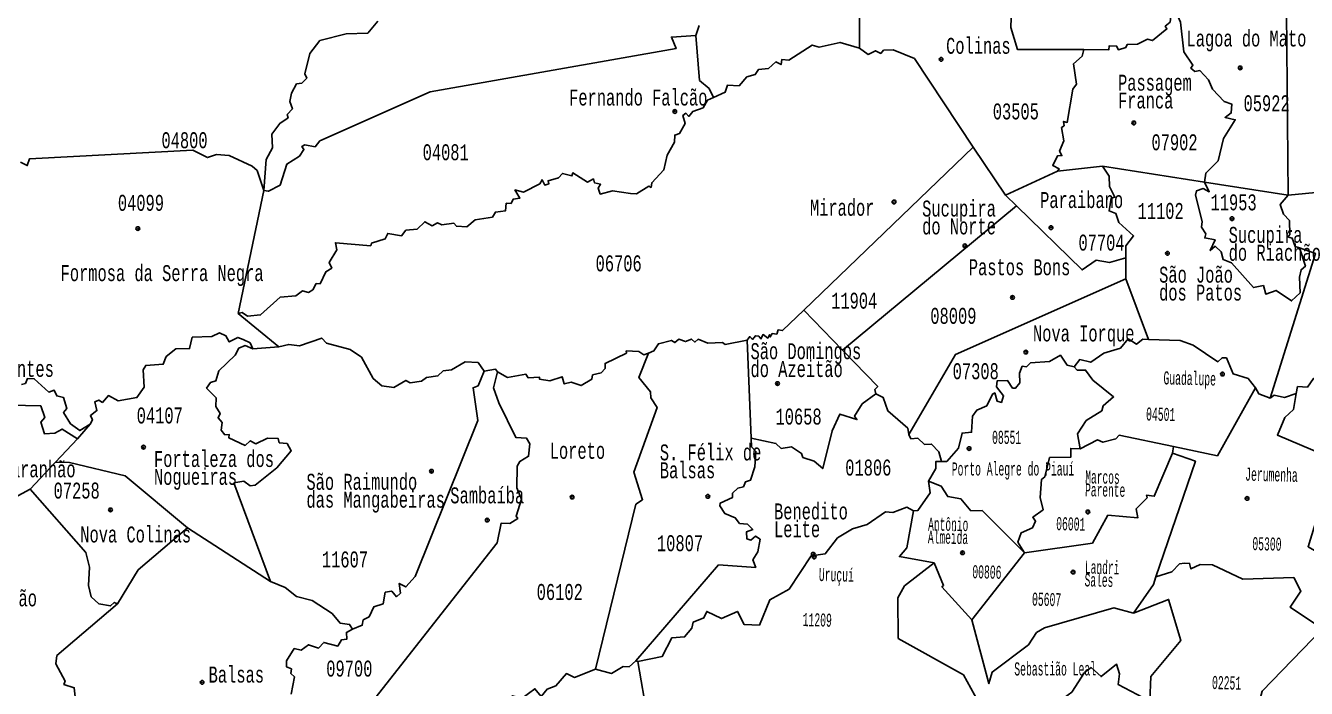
# Model space of a CAD drawing. Header units: millimetres. Extents: x 9851 to 10267, y 23387 to 23778.
# Drawn here: x 10126.13 to 10157.09, y 23649.32 to 23665.35 of the extents above; entities that cross this region are included whole.
import ezdxf
from ezdxf.enums import TextEntityAlignment as Align

# ---------------------------------------------------------------- set-up
doc = ezdxf.new("R2010")
doc.units = ezdxf.units.MM
doc.layers.add('3', color=7, linetype='Continuous')
doc.styles.add('MONOTXT', font='MONOTXT', dxfattribs={"height": 0.2})

# ---------------------------------------------------------------- blocks, each defined once
blk = doc.blocks.new('SEDE')
at = {"layer": '3', "color": 7, "linetype": 'Continuous'}
blk.add_circle((0, 0), 0.00451, dxfattribs=at)

msp = doc.modelspace()

# ---------------------------------------------------------------- linework, layer by layer
at = {"color": 7, "linetype": 'Continuous'}
for p, q in [((10146.285, 23664.804), (10146.29, 23665.624)), ((10156.652, 23661.251), (10156.611, 23665.684)), ((10144.945, 23658.472), (10149.037, 23662.411)), ((10149.037, 23662.411), (10149.816, 23661.247)), ((10149.816, 23661.247), (10151.076, 23661.831)), ((10151.076, 23661.831), (10152.163, 23661.954)), ((10152.163, 23661.954), (10154.627, 23661.568)), ((10154.627, 23661.568), (10156.652, 23661.251)), ((10131.893, 23661.363), (10131.272, 23658.39)), ((10149.816, 23661.247), (10150.08, 23660.992)), ((10150.08, 23660.992), (10145.877, 23657.503)), ((10152.727, 23659.223), (10152.724, 23659.734)), ((10152.727, 23659.223), (10153.27, 23657.762)), ((10132.254, 23657.579), (10131.272, 23658.39)), ((10144.945, 23658.472), (10145.877, 23657.503)), ((10143.576, 23657.746), (10143.668, 23655.375)), ((10131.625, 23657.534), (10132.254, 23657.579)), ((10127.693, 23655.714), (10127.388, 23655.36)), ((10126.851, 23654.791), (10127.388, 23655.36)), ((10153.88, 23655.171), (10153.857, 23655.012)), ((10126.244, 23654.139), (10126.851, 23654.791)), ((10132.053, 23651.91), (10130.048, 23653.201)), ((10149.002, 23650.982), (10150.278, 23652.602)), ((10140.879, 23649.986), (10140.931, 23649.972)), ((10140.931, 23649.972), (10141.514, 23646.558))]:
    msp.add_line(p, q, dxfattribs=at)
for points in [[(10149.997, 23666.631), (10150.055, 23666.356), (10149.939, 23666.123), (10150.114, 23665.812), (10150.085, 23665.663), (10149.954, 23665.535), (10149.942, 23665.305), (10150.106, 23664.776), (10151.712, 23664.769)], [(10134.644, 23665.46), (10134.403, 23665.17), (10133.876, 23665.151), (10133.246, 23664.991), (10132.998, 23664.674), (10132.881, 23664.187), (10132.925, 23664.083), (10132.805, 23663.959), (10132.68, 23663.939), (10132.562, 23663.715), (10132.521, 23663.517), (10132.58, 23663.335), (10132.455, 23663.2), (10132.476, 23663.123), (10132.273, 23662.986), (10132.08, 23662.726), (10132.096, 23662.393), (10131.944, 23662.114), (10131.893, 23661.363)], [(10151.712, 23664.769), (10152.312, 23664.763), (10152.322, 23664.859), (10152.501, 23664.857), (10152.546, 23664.766), (10152.728, 23664.818), (10152.758, 23664.894), (10153.003, 23664.899), (10153.252, 23665.019), (10153.373, 23664.988), (10153.719, 23665.271), (10153.678, 23665.333), (10153.796, 23665.435), (10153.817, 23665.661), (10153.928, 23665.704)], [(10154.627, 23661.568), (10154.658, 23661.785), (10154.954, 23662.08), (10155.087, 23662.621), (10155.37, 23663.073), (10155.122, 23663.129), (10155.274, 23663.237), (10155.286, 23663.453), (10155.104, 23663.518), (10154.82, 23663.811), (10154.723, 23664.036), (10154.511, 23664.263), (10154.389, 23664.242), (10154.297, 23664.32), (10154.346, 23664.394), (10154.128, 23664.714), (10154.046, 23665.43), (10153.928, 23665.704)], [(10142.332, 23665.108), (10142.412, 23665.357)], [(10142.332, 23665.108), (10141.742, 23665.073), (10141.852, 23664.794), (10135.91, 23663.745), (10133.243, 23662.565), (10133.13, 23662.419), (10132.878, 23662.471), (10132.806, 23662.424), (10132.858, 23662.357), (10132.75, 23662.194), (10132.442, 23662.001), (10132.287, 23661.493), (10132, 23661.343), (10131.893, 23661.363)], [(10142.76, 23663.615), (10142.651, 23663.833), (10142.418, 23664.023), (10142.332, 23665.108)], [(10142.76, 23663.615), (10143.04, 23663.74), (10143.096, 23663.91), (10143.378, 23663.898), (10143.566, 23664.115), (10143.769, 23664.172), (10143.845, 23664.285), (10144.085, 23664.312), (10144.263, 23664.473), (10144.392, 23664.407), (10144.411, 23664.532), (10144.579, 23664.513), (10145.146, 23664.878), (10145.315, 23664.831), (10145.818, 23664.943), (10146.285, 23664.804)], [(10146.285, 23664.804), (10146.494, 23664.655), (10146.674, 23664.741), (10146.801, 23664.677), (10146.871, 23664.758), (10147.101, 23664.765), (10147.613, 23664.556), (10149.037, 23662.411)], [(10151.076, 23661.831), (10151.112, 23661.89), (10150.957, 23661.965), (10151.075, 23662.204), (10151.181, 23662.207), (10151.125, 23662.31), (10151.225, 23662.565), (10151.172, 23662.886), (10151.237, 23662.928), (10151.22, 23663.035), (10151.307, 23663.009), (10151.446, 23663.81), (10151.533, 23663.935), (10151.462, 23664.422), (10151.672, 23664.613), (10151.712, 23664.769)], [(10131.272, 23658.39), (10131.369, 23658.412), (10131.492, 23658.326), (10131.809, 23658.354), (10132.288, 23658.787), (10132.665, 23658.812), (10132.821, 23658.937), (10132.965, 23658.896), (10133.077, 23658.963), (10133.158, 23659.113), (10133.247, 23659.107), (10133.387, 23659.398), (10133.532, 23659.487), (10133.47, 23659.619), (10133.651, 23659.924), (10133.621, 23660.099), (10134.473, 23660.026), (10134.494, 23660.09), (10134.826, 23660.191), (10134.884, 23660.325), (10135.217, 23660.268), (10135.322, 23660.407), (10135.595, 23660.429), (10135.778, 23660.608), (10135.961, 23660.511), (10136.085, 23660.579), (10136.189, 23660.529), (10136.482, 23660.57), (10136.545, 23660.498), (10136.8, 23660.482), (10136.995, 23660.654), (10137.415, 23660.719), (10137.486, 23660.841), (10137.729, 23660.868), (10137.748, 23661.053), (10137.866, 23661.049), (10137.917, 23661.155), (10138.078, 23661.178), (10137.958, 23661.378), (10138.166, 23661.319), (10138.562, 23661.525), (10138.615, 23661.624), (10138.678, 23661.492), (10138.776, 23661.522), (10138.758, 23661.597), (10139.015, 23661.667), (10139.11, 23661.777), (10139.338, 23661.716), (10139.355, 23661.786), (10139.716, 23661.565), (10139.856, 23661.642), (10139.88, 23661.552), (10140.031, 23661.513), (10139.972, 23661.422), (10140.021, 23661.276), (10140.317, 23661.355), (10140.752, 23661.287), (10140.9, 23661.282), (10141.193, 23661.464), (10141.251, 23661.439), (10141.267, 23661.551), (10141.558, 23661.86), (10141.639, 23662.22), (10141.819, 23662.534), (10141.82, 23662.703), (10141.94, 23662.741), (10142.076, 23662.983), (10142.014, 23663.173), (10142.086, 23663.229), (10142.162, 23663.156), (10142.257, 23663.274), (10142.508, 23663.363), (10142.615, 23663.548), (10142.76, 23663.615)], [(10131.893, 23661.363), (10131.726, 23661.844), (10131.609, 23661.95), (10131.048, 23662.207), (10130.749, 23662.235), (10130.527, 23662.158), (10130.172, 23662.34), (10126.225, 23662.125), (10126.169, 23661.966), (10126.007, 23662.05)], [(10152.163, 23661.954), (10152.321, 23661.706), (10152.331, 23661.458), (10152.456, 23661.198), (10152.367, 23661.174), (10152.321, 23660.868), (10152.483, 23660.808), (10152.558, 23660.589), (10152.912, 23660.263), (10152.724, 23660.028), (10152.724, 23659.734)], [(10154.627, 23661.568), (10154.743, 23661.331), (10154.598, 23661.411), (10154.433, 23661.352), (10154.407, 23661.247), (10154.573, 23660.616), (10154.552, 23660.474), (10154.66, 23660.317), (10154.631, 23660.215), (10154.881, 23660.172), (10154.765, 23659.91), (10154.881, 23660.015), (10155.029, 23659.882), (10155.077, 23659.692), (10155.279, 23659.61), (10155.813, 23659.013), (10156.05, 23659.065), (10156.106, 23658.857), (10156.358, 23658.947), (10156.733, 23658.691), (10156.938, 23658.884), (10156.921, 23659.27), (10156.963, 23659.447), (10157.067, 23659.529), (10156.923, 23659.975)], [(10156.652, 23661.251), (10156.456, 23661.023), (10156.532, 23660.79), (10156.679, 23660.64), (10156.687, 23660.293), (10156.634, 23660.242), (10156.746, 23660.207), (10156.822, 23660.011), (10156.923, 23659.975)], [(10161.891, 23659.745), (10157.735, 23661.357), (10156.652, 23661.251)], [(10150.08, 23660.992), (10151.668, 23659.443), (10152.007, 23659.68), (10152.333, 23659.624), (10152.724, 23659.734)], [(10156.923, 23659.975), (10157.306, 23659.84), (10156.212, 23656.339)], [(10147.48, 23655.461), (10148.605, 23657.397), (10152.727, 23659.223)], [(10143.576, 23657.746), (10143.635, 23657.829), (10143.701, 23657.76), (10143.77, 23657.85), (10143.853, 23657.84), (10143.906, 23657.772), (10143.956, 23657.879), (10144.073, 23657.794), (10144.113, 23657.875), (10144.13, 23657.822), (10144.179, 23657.903), (10144.286, 23657.892), (10144.32, 23657.992), (10144.429, 23657.976), (10144.945, 23658.472)], [(10156.84, 23656.453), (10156.877, 23656.62), (10157.115, 23656.604), (10157.258, 23656.813), (10157.969, 23656.831), (10158.309, 23657.133), (10158.972, 23657.13), (10159.296, 23656.966), (10159.705, 23657.089), (10159.943, 23657.318), (10160.437, 23657.168), (10160.749, 23657.263), (10160.966, 23657.609), (10161.259, 23657.748), (10161.537, 23658.067), (10161.601, 23658.336)], [(10131.625, 23657.534), (10131.557, 23657.68), (10131.391, 23657.761), (10131.257, 23657.81), (10131.055, 23657.701), (10130.973, 23657.849), (10130.815, 23657.921), (10130.629, 23657.834), (10130.161, 23657.812), (10130.093, 23657.539), (10129.766, 23657.537), (10129.531, 23657.346), (10129.46, 23657.159), (10129.035, 23657.133), (10128.975, 23657.026), (10128.994, 23656.603), (10128.823, 23656.353), (10128.368, 23656.273), (10128.132, 23656.402), (10127.989, 23656.236), (10127.898, 23656.296), (10127.808, 23656.255), (10127.855, 23656.04), (10127.698, 23655.918), (10127.746, 23655.814), (10127.693, 23655.714)], [(10137.213, 23656.993), (10137.07, 23657.204), (10136.752, 23657.221), (10136.424, 23657.026), (10136.228, 23657.003), (10136.096, 23656.877), (10135.82, 23656.838), (10135.702, 23656.748), (10135.429, 23656.715), (10135.322, 23656.769), (10135.028, 23656.598), (10134.738, 23656.639), (10134.535, 23656.818), (10134.251, 23657.332), (10133.974, 23657.516), (10133.402, 23657.667), (10133.291, 23657.795), (10132.754, 23657.607), (10132.493, 23657.642), (10132.254, 23657.579)], [(10141.186, 23657.428), (10141.317, 23657.487), (10141.427, 23657.656), (10141.743, 23657.739), (10141.821, 23657.686), (10141.919, 23657.766), (10142.084, 23657.709), (10142.229, 23657.77), (10142.307, 23657.695), (10142.388, 23657.765), (10142.619, 23657.672), (10142.972, 23657.69), (10143.038, 23657.639), (10143.576, 23657.746)], [(10153.27, 23657.762), (10153.132, 23657.771), (10152.981, 23657.648), (10152.784, 23657.774), (10152.594, 23657.547), (10152.193, 23657.428), (10151.875, 23657.211), (10151.613, 23657.272), (10151.473, 23657.097)], [(10155.859, 23656.589), (10155.678, 23656.813), (10155.318, 23656.933), (10155.158, 23657.312), (10155.052, 23657.319), (10154.946, 23657.22), (10154.355, 23657.621), (10154.04, 23657.738), (10153.27, 23657.762)], [(10132.053, 23651.91), (10131.165, 23654.289), (10131.407, 23654.334), (10131.562, 23654.218), (10131.678, 23654.235), (10132.201, 23654.654), (10132.554, 23655.069), (10132.453, 23655.247), (10132.26, 23655.262), (10132.235, 23655.367), (10131.979, 23655.376), (10131.695, 23655.238), (10131.56, 23655.309), (10131.441, 23655.197), (10131.046, 23655.379), (10131.054, 23655.459), (10130.948, 23655.455), (10130.856, 23655.566), (10130.88, 23655.756), (10130.785, 23655.867), (10130.833, 23655.973), (10130.731, 23656.14), (10130.736, 23656.347), (10130.504, 23656.58), (10130.6, 23656.719), (10130.731, 23656.762), (10130.801, 23657.005), (10131.197, 23657.377), (10131.282, 23657.546), (10131.438, 23657.611), (10131.625, 23657.534)], [(10141.186, 23657.428), (10141.073, 23657.387), (10140.952, 23657.468), (10140.648, 23657.485), (10140.653, 23657.431), (10140.138, 23657.182), (10140.141, 23657.061), (10140.041, 23656.951), (10139.836, 23656.904), (10139.814, 23656.8), (10139.563, 23656.643), (10139.32, 23656.724), (10139.151, 23656.687), (10139.097, 23656.858), (10138.805, 23656.759), (10138.555, 23656.799), (10138.556, 23656.847), (10138.277, 23656.835), (10138.225, 23656.918), (10137.781, 23656.841), (10137.535, 23656.981)], [(10139.908, 23649.783), (10140.881, 23653.775), (10141.045, 23653.885), (10140.835, 23654.554), (10141.399, 23656.118), (10141.247, 23656.348), (10141.236, 23656.492), (10140.955, 23656.842), (10141.186, 23657.428)], [(10146.685, 23656.443), (10146.662, 23656.547), (10146.728, 23656.621), (10145.877, 23657.503)], [(10151.473, 23657.097), (10151.305, 23657.142), (10151.144, 23657.378), (10150.879, 23657.224), (10150.422, 23657.193), (10150.327, 23657.102), (10150.222, 23657.114), (10150.154, 23656.949), (10150.165, 23656.712), (10150.059, 23656.583), (10149.986, 23656.586), (10149.867, 23656.764), (10149.616, 23656.762), (10149.602, 23656.618), (10149.769, 23656.397), (10149.719, 23656.237), (10149.614, 23656.268), (10149.557, 23656.469), (10149.505, 23656.441), (10149.364, 23656.156), (10149.121, 23656.052), (10149.019, 23655.904), (10148.996, 23655.518), (10148.765, 23655.496), (10148.677, 23655.131), (10148.397, 23654.809), (10148.267, 23654.81)], [(10151.473, 23657.097), (10151.549, 23657.018), (10151.752, 23657.018), (10151.93, 23656.772), (10152.427, 23656.369), (10152.18, 23656.156), (10152.141, 23656.035), (10151.765, 23655.799), (10151.553, 23655.478), (10151.622, 23655.113)], [(10126.035, 23656.668), (10126.126, 23656.696), (10126.18, 23656.817), (10126.338, 23656.811), (10126.693, 23656.488), (10126.821, 23656.536), (10126.883, 23656.394), (10127.048, 23656.356), (10127.127, 23656.092), (10127.051, 23655.993), (10127.214, 23655.722), (10127.444, 23655.558), (10127.693, 23655.714)], [(10134.035, 23650.75), (10134.27, 23650.849), (10134.287, 23650.977), (10134.439, 23651.056), (10134.547, 23651.297), (10134.77, 23651.364), (10134.825, 23651.646), (10134.982, 23651.674), (10135.098, 23651.538), (10135.192, 23651.628), (10135.162, 23651.861), (10135.325, 23651.777), (10135.548, 23652.029), (10137.066, 23655.797), (10136.948, 23656.591), (10137.069, 23656.636), (10137.213, 23656.993)], [(10134.306, 23648.738), (10137.533, 23652.845), (10137.629, 23653.321), (10137.835, 23653.313), (10138.025, 23653.433), (10137.985, 23653.49), (10138.12, 23653.895), (10138.003, 23654.172), (10138.012, 23654.692), (10138.074, 23654.811), (10138.288, 23654.934), (10138.317, 23655.237), (10138.242, 23655.372), (10137.979, 23655.39), (10137.572, 23656.228), (10137.44, 23656.592), (10137.535, 23656.981)], [(10137.535, 23656.981), (10137.49, 23657.039), (10137.213, 23656.993)], [(10155.859, 23656.589), (10154.937, 23654.947), (10153.88, 23655.171)], [(10156.212, 23656.339), (10155.938, 23656.445), (10155.859, 23656.589)], [(10127.388, 23655.36), (10127.018, 23655.593), (10126.836, 23655.496), (10126.584, 23655.478), (10126.502, 23655.758), (10126.595, 23655.872), (10126.498, 23656.152), (10125.758, 23656.17)], [(10143.668, 23655.375), (10144.269, 23655.247), (10144.39, 23655.126), (10144.641, 23655.161), (10144.888, 23655.006), (10144.92, 23654.906), (10145.193, 23654.819), (10145.399, 23654.636), (10145.629, 23655.547), (10145.816, 23655.957), (10146.223, 23655.821), (10146.17, 23655.907), (10146.348, 23656.2), (10146.685, 23656.443)], [(10147.48, 23655.461), (10147.452, 23655.612), (10146.975, 23656.032), (10146.86, 23656.356), (10146.685, 23656.443)], [(10156.212, 23656.339), (10156.312, 23656.411), (10156.563, 23656.358), (10156.84, 23656.453)], [(10156.84, 23656.453), (10156.774, 23656.064), (10156.567, 23655.874), (10156.39, 23655.447), (10157.779, 23654.857), (10157.132, 23652.747), (10158.584, 23651.915)], [(10143.668, 23655.375), (10143.676, 23655.161), (10143.783, 23655.051), (10143.761, 23654.678), (10143.649, 23654.354), (10143.528, 23654.314), (10143.48, 23654.196), (10143.349, 23654.167), (10143.218, 23654.043), (10143.215, 23653.935), (10142.923, 23653.803), (10142.911, 23653.738), (10143.032, 23653.549), (10143.284, 23653.45), (10143.389, 23653.306), (10143.578, 23653.293), (10143.706, 23653.163), (10143.553, 23653.107), (10143.561, 23652.94), (10143.663, 23652.904), (10143.771, 23653.001), (10143.889, 23652.929), (10143.827, 23652.621), (10143.707, 23652.433), (10143.78, 23652.246), (10142.881, 23652.31), (10140.879, 23649.986)], [(10148.267, 23654.81), (10148.203, 23655.046), (10148.029, 23655.23), (10147.857, 23655.222), (10147.697, 23655.37), (10147.529, 23655.359), (10147.48, 23655.461)], [(10153.88, 23655.171), (10152.561, 23655.443), (10152.482, 23655.36), (10152.17, 23655.275), (10152.037, 23655.334), (10151.622, 23655.113)], [(10150.278, 23652.602), (10150.118, 23652.862), (10150.192, 23653.084), (10150.467, 23653.203), (10150.544, 23653.364), (10150.475, 23653.461), (10150.724, 23653.641), (10150.655, 23653.939), (10150.689, 23654.376), (10150.767, 23654.436), (10150.882, 23654.902), (10151.392, 23654.912), (10151.393, 23655.126), (10151.622, 23655.113)], [(10153.857, 23655.012), (10153.412, 23653.968), (10153.227, 23653.996), (10153.24, 23653.932), (10152.978, 23653.667), (10153.017, 23653.45), (10152.293, 23653.51), (10151.917, 23652.836), (10150.278, 23652.602)], [(10153.857, 23655.012), (10154.405, 23654.816), (10153.453, 23652.018)], [(10130.048, 23653.201), (10128.539, 23654.459), (10127.195, 23654.784), (10126.851, 23654.791)], [(10148.267, 23654.81), (10148.136, 23654.81), (10148.129, 23654.637), (10147.956, 23654.336)], [(10147.956, 23654.336), (10147.997, 23654.052), (10147.699, 23653.624), (10147.589, 23653.612)], [(10150.278, 23652.602), (10149.25, 23653.627), (10148.98, 23653.618), (10148.739, 23653.904), (10148.422, 23653.961), (10148.262, 23654.211), (10147.956, 23654.336)], [(10126.244, 23654.139), (10125.853, 23653.934), (10125.276, 23653.404), (10125.172, 23653.087), (10125.238, 23652.906), (10125.191, 23652.573), (10125.028, 23652.437), (10124.763, 23652.309), (10124.139, 23652.496), (10123.953, 23652.206), (10123.915, 23652.013), (10123.674, 23651.72), (10123.323, 23651.923), (10123.094, 23652.269)], [(10128.355, 23651.369), (10128.274, 23651.399), (10128.18, 23651.318), (10127.905, 23651.366), (10127.712, 23651.536), (10127.651, 23651.811), (10127.678, 23652.257), (10127.583, 23652.607), (10126.244, 23654.139)], [(10147.589, 23653.612), (10147.431, 23653.704), (10147.096, 23653.576), (10146.912, 23653.59), (10146.475, 23653.289), (10146.117, 23653.178), (10145.757, 23652.961), (10145.46, 23652.577), (10145.123, 23652.524), (10144.59, 23651.722), (10144.116, 23651.465), (10143.868, 23650.854), (10143.5, 23650.866), (10143.338, 23651.184), (10142.953, 23651.009), (10142.596, 23651.182), (10142.528, 23651.026), (10142.269, 23650.925), (10142.235, 23650.777), (10142.06, 23650.565), (10141.748, 23650.541), (10141.518, 23650.095), (10140.931, 23649.972)], [(10148.089, 23652.358), (10147.253, 23652.509), (10147.43, 23652.721), (10147.589, 23653.612)], [(10130.048, 23653.201), (10128.848, 23652.188), (10128.355, 23651.369)], [(10148.089, 23652.358), (10147.373, 23651.8), (10147.212, 23651.515), (10147.226, 23650.531), (10148.801, 23649.647), (10149.241, 23648.84), (10147.283, 23641.721)], [(10148.089, 23652.358), (10148.32, 23651.811), (10148.28, 23651.779), (10149.002, 23650.982)], [(10153.453, 23652.018), (10153.835, 23652.144), (10154.022, 23652.332), (10154.141, 23652.351), (10154.265, 23652.346), (10154.298, 23652.212), (10154.524, 23652.318), (10154.823, 23652.31), (10155.555, 23651.965), (10156.782, 23652.001), (10156.955, 23651.673), (10156.701, 23651.286), (10157.481, 23650.76)], [(10134.035, 23650.75), (10133.96, 23650.87), (10133.732, 23650.9), (10133.54, 23651.136), (10133.056, 23651.444), (10132.675, 23651.542), (10132.401, 23651.763), (10132.053, 23651.91)], [(10152.911, 23651.138), (10153.393, 23651.835), (10153.453, 23652.018)], [(10127.365, 23648.831), (10127.305, 23649.337), (10127.056, 23649.417), (10127.086, 23649.497), (10126.861, 23649.914), (10126.884, 23650.116), (10128.355, 23651.369)], [(10152.911, 23651.138), (10152.432, 23651.267), (10150.757, 23650.788), (10150.567, 23650.67), (10150.369, 23650.373), (10149.497, 23649.718), (10149.416, 23649.44), (10149.002, 23650.982)], [(10153.303, 23649.016), (10153.328, 23649.606), (10154.053, 23650.477), (10153.757, 23651.473), (10152.911, 23651.138)], [(10132.548, 23649.183), (10132.634, 23649.598), (10132.539, 23649.682), (10132.557, 23649.791), (10132.441, 23649.843), (10132.44, 23649.989), (10132.625, 23650.285), (10132.795, 23650.25), (10132.97, 23650.378), (10133.209, 23650.296), (10133.339, 23650.433), (10133.676, 23650.345), (10133.768, 23650.497), (10133.893, 23650.512), (10133.884, 23650.677), (10134.035, 23650.75)], [(10155.683, 23648.001), (10156.021, 23649.256), (10157.481, 23650.76)], [(10139.908, 23649.783), (10140.294, 23649.683), (10140.573, 23649.854), (10140.722, 23649.846), (10140.879, 23649.986)], [(10136.197, 23648.098), (10136.404, 23648.025), (10136.436, 23648.193), (10136.595, 23648.223), (10136.604, 23648.357), (10136.768, 23648.394), (10136.817, 23648.67), (10137.041, 23648.618), (10137.416, 23649.025), (10137.804, 23649.062), (10137.9, 23649.14), (10138.132, 23649.089), (10138.441, 23649.313), (10138.59, 23649.124), (10138.735, 23649.303), (10138.949, 23649.387), (10139.203, 23649.679), (10139.398, 23649.586), (10139.908, 23649.783)], [(10153.303, 23649.016), (10152.542, 23649.412), (10152.569, 23649.672), (10152.5, 23649.906), (10152.127, 23649.607), (10151.89, 23649.824), (10151.729, 23649.703), (10151.417, 23649.234), (10151.242, 23649.103), (10151.102, 23648.777), (10150.898, 23648.865), (10150.621, 23648.857), (10150.993, 23644.838)]]:
    msp.add_lwpolyline(points, dxfattribs=at)
for p in [(10148.26, 23664.535), (10155.491, 23664.327), (10141.822, 23663.274), (10152.916, 23662.996), (10147.122, 23661.085), (10155.291, 23660.682), (10128.844, 23660.441), (10150.916, 23660.463), (10148.835, 23660.024), (10153.73, 23659.843), (10149.985, 23658.777), (10150.308, 23657.455), (10155.06, 23656.924), (10144.305, 23656.693), (10128.98, 23655.155), (10148.935, 23655.121), (10135.941, 23654.574), (10139.341, 23653.949), (10142.622, 23653.966), (10155.655, 23653.916), (10128.183, 23653.638), (10137.291, 23653.391), (10151.808, 23653.588), (10145.169, 23652.566), (10145.191, 23652.499), (10148.777, 23652.602), (10151.449, 23652.135), (10130.397, 23649.468)]:
    msp.add_point(p, dxfattribs=at)

# ---------------------------------------------------------------- block references
at = {"color": 7, "linetype": 'Continuous', "zscale": 10}
for p, xscale, yscale, rotation in [((10148.26, 23664.535), 9.999976767176248, 9.999976767176248, 0.6424807170298422), ((10155.491, 23664.327), 10, 10, 0.6579544064811634), ((10141.822, 23663.274), 10.00001968070217, 10.00001968070217, 0.640610213377902), ((10152.916, 23662.996), 9.999986225588797, 9.999986225588797, 0.6704964825605603), ((10147.122, 23661.085), 10, 10, 0.6793004316048643), ((10150.916, 23660.463), 10, 10, 0.6966446930615668), ((10155.291, 23660.682), 10.00001004418643, 10.00001004418643, 0.7041146654784591), ((10128.844, 23660.441), 9.999979227136324, 9.999979227136324, 0.6195339138570524), ((10148.835, 23660.024), 10, 10, 0.6961111226939314), ((10153.73, 23659.843), 9.999978433170698, 9.999978433170698, 0.71105435802543), ((10149.985, 23658.777), 9.99998422284078, 9.99998422284078, 0.7137222039565934), ((10150.308, 23657.455), 10.00001941615646, 10.00001941615646, 0.7297292141443664), ((10155.06, 23656.924), 10.00001916223594, 10.00001916223594, 0.7502748702587616), ((10144.305, 23656.693), 10, 10, 0.7171903990383869), ((10128.98, 23655.155), 10.00001331197906, 10.00001331197906, 0.660889060962879), ((10148.935, 23655.121), 10.00002160299519, 10.00002160299519, 0.7513419953259886), ((10135.941, 23654.574), 10, 10, 0.7011800362983249), ((10142.622, 23653.966), 10, 10, 0.7377361119251641), ((10139.341, 23653.949), 10, 10, 0.7230596402668426), ((10155.655, 23653.916), 10.00001545046362, 10.00001545046362, 0.788431604982672), ((10128.183, 23653.638), 9.999980244557165, 9.999980244557165, 0.6675618258222916), ((10137.291, 23653.391), 10, 10, 0.7179907510040929), ((10151.808, 23653.588), 10, 10, 0.778827537293299), ((10145.169, 23652.566), 10, 10, 0.7628171087521938), ((10145.191, 23652.499), 10, 10, 0.7636174516992539), ((10148.777, 23652.602), 10, 10, 0.7780271963360681), ((10151.449, 23652.135), 9.999981747377756, 9.999981747377756, 0.7937708751936768), ((10130.397, 23649.468), 9.999977855396134, 9.999977855396134, 0.7107875732625353)]:
    msp.add_blockref('SEDE', p, dxfattribs=dict(at, xscale=xscale, yscale=yscale, rotation=rotation))

# ---------------------------------------------------------------- texts
at = {"color": 7, "linetype": 'Continuous', "style": 'MONOTXT'}
for s, height, width, p in [('Lagoa do Mato', 0.38564, 0.667461, (10154.193, 23665.232)), ('04800', 0.3858, 0.667461, (10129.415, 23662.771)), ('07902', 0.3858, 0.667463, (10153.345, 23662.721)), ('04099', 0.3859, 0.667458, (10128.361, 23661.257)), ('Mirador', 0.3859, 0.667463, (10145.089, 23661.139)), ('07704', 0.386, 0.667461, (10151.58, 23660.295)), ('Formosa da Serra Negra', 0.38605, 0.667465, (10126.977, 23659.558)), ('Pastos Bons', 0.38604, 0.667463, (10148.93, 23659.7)), ('11904', 0.3861, 0.66746, (10145.602, 23658.891)), ('S%%227o Pedro dos Crentes', 0.38623, 0.667463, (10122.129, 23657.242)), ('07308', 0.3862, 0.66746, (10148.539, 23657.185)), ('10658', 0.3863, 0.667458, (10144.257, 23656.088)), ('Porto Alegre do Piau%%237', 0.31675, 0.514281, (10148.518, 23654.787)), ('07258', 0.3865, 0.667467, (10126.807, 23654.299)), ('Samba%%237ba', 0.38648, 0.667462, (10136.396, 23654.183)), ('Nova Colinas', 0.38656, 0.667464, (10127.452, 23653.237)), ('06102', 0.3867, 0.667459, (10138.484, 23651.847)), ('Riach%%227o', 0.38669, 0.667464, (10124.842, 23651.693))]:
    msp.add_text(s, height=height, dxfattribs=dict(at, width=width)).set_placement(p, align=Align.TOP_LEFT)
for s, height, rotation, width, p in [('Colinas', 0.3856, 360, 0.667464, (10148.381, 23665.055)), ('Passagem ', 0.3856, 359.9984, 0.667462, (10152.537, 23664.163)), ('Fernando Falc%%227o', 0.38574, 360, 0.667461, (10139.269, 23663.804)), ('Franca', 0.3856, 359.9984, 0.667462, (10152.537, 23663.732)), ('05922', 0.3857, 360, 0.667464, (10155.571, 23663.665)), ('03505', 0.3858, 360, 0.667461, (10149.509, 23663.468)), ('04081', 0.3858, 0, 0.667466, (10135.728, 23662.48)), ('Sucupira ', 0.3858, 359.9979, 0.667466, (10147.802, 23661.119)), ('Paraibano', 0.3859, 360, 0.667466, (10150.654, 23661.325)), ('11953', 0.3859, 0, 0.667463, (10154.773, 23661.269)), ('11102', 0.3859, 0, 0.667461, (10153.009, 23661.061)), ('do Norte', 0.3858, 359.9979, 0.667466, (10147.802, 23660.688)), ('Sucupira', 0.3858, 359.9984, 0.667466, (10155.211, 23660.482)), ('do Riach%%227o', 0.38584, 359.9984, 0.667466, (10155.211, 23660.05)), ('S%%227o Jo%%227o ', 0.38589, 359.9981, 0.667466, (10153.53, 23659.52)), ('dos Patos', 0.3859, 359.9981, 0.667466, (10153.529, 23659.088)), ('08009', 0.3861, 360, 0.667463, (10147.999, 23658.524)), ('Nova Iorque', 0.38616, 360, 0.667463, (10150.481, 23658.099)), ('S%%227o Domingos', 0.38612, 359.999, 0.667465, (10143.653, 23657.67)), ('do Azeit%%227o', 0.38612, 359.999, 0.667465, (10143.653, 23657.238)), ('Guadalupe', 0.3166, 358.7272, 0.514288, (10153.639, 23656.99)), ('04501', 0.3167, 358.7133, 0.514281, (10153.219, 23656.117)), ('08551', 0.3167, 0, 0.514283, (10149.492, 23655.551)), ('Loreto', 0.3864, 360, 0.667465, (10138.8, 23655.261)), ('S. F%%233lix de ', 0.38626, 359.9984, 0.667463, (10141.461, 23655.222)), ('Fortaleza dos ', 0.38634, 359.9991, 0.66746, (10129.234, 23655.063)), ('Feira Nova do Maranh%%227o', 0.38643, 360, 0.66746, (10122.428, 23654.813)), ('Nogueiras', 0.3863, 359.9991, 0.66746, (10129.234, 23654.631)), ('Balsas', 0.3863, 359.9984, 0.667463, (10141.461, 23654.79)), ('Jerumenha', 0.3168, 358.6782, 0.514281, (10155.615, 23654.662)), ('S%%227o Raimundo ', 0.38639, 359.9993, 0.66746, (10132.919, 23654.511)), ('Marcos ', 0.3117, 359.1488, 0.514286, (10151.747, 23654.592)), ('das Mangabeiras', 0.38639, 359.9993, 0.66746, (10132.919, 23654.079)), ('Parente', 0.3117, 359.1488, 0.514286, (10151.743, 23654.28)), ('Benedito ', 0.3863, 359.9979, 0.667465, (10144.221, 23653.796)), ('Leite', 0.3863, 359.9979, 0.667465, (10144.221, 23653.364)), ('Ant%%244nio ', 0.31203, 359.0978, 0.514284, (10147.949, 23653.452)), ('06001', 0.3168, 358.6593, 0.51429, (10151.046, 23653.466)), ('Almeida', 0.312, 359.0978, 0.514284, (10147.944, 23653.139)), ('10807', 0.3866, 0, 0.667459, (10141.391, 23653.026)), ('05300', 0.3169, 358.6558, 0.514289, (10155.787, 23652.982)), ('Uru%%231u%%237', 0.31693, 358.6402, 0.514282, (10145.309, 23652.236)), ('00806', 0.3169, 358.6818, 0.514282, (10149.018, 23652.303)), ('Landri ', 0.3117, 358.6634, 0.514291, (10151.741, 23652.412)), ('Sales', 0.3117, 358.6634, 0.514291, (10151.733, 23652.101)), ('05607', 0.317, 358.6298, 0.514284, (10150.462, 23651.64)), ('11209', 0.3172, 358.5155, 0.514284, (10144.918, 23651.146)), ('Sebasti%%227o Leal', 0.31709, 360, 0.514288, (10150.029, 23649.951)), ('Balsas', 0.3869, 360, 0.667464, (10130.554, 23649.849)), ('02251', 0.3171, 358.593, 0.514287, (10154.812, 23649.624))]:
    msp.add_text(s, height=height, rotation=rotation, dxfattribs=dict(at, width=width)).set_placement(p, align=Align.TOP_LEFT)
for s, height, rotation, width, p in [('06706', 0.3865, 360, 0.666662, (10140.466, 23659.601)), ('04107', 0.3868, 0, 0.666667, (10129.374, 23655.922)), ('01806', 0.3869, 360, 0.666662, (10146.5, 23654.662))]:
    msp.add_text(s, height=height, rotation=rotation, dxfattribs=dict(at, width=width)).set_placement(p, align=Align.MIDDLE)
for s, height, width, p in [('11607', 0.3871, 0.666664, (10133.85, 23652.44)), ('09700', 0.3873, 0.666667, (10133.956, 23649.801))]:
    msp.add_text(s, height=height, dxfattribs=dict(at, width=width)).set_placement(p, align=Align.MIDDLE)

doc.saveas('drawing.dxf')
